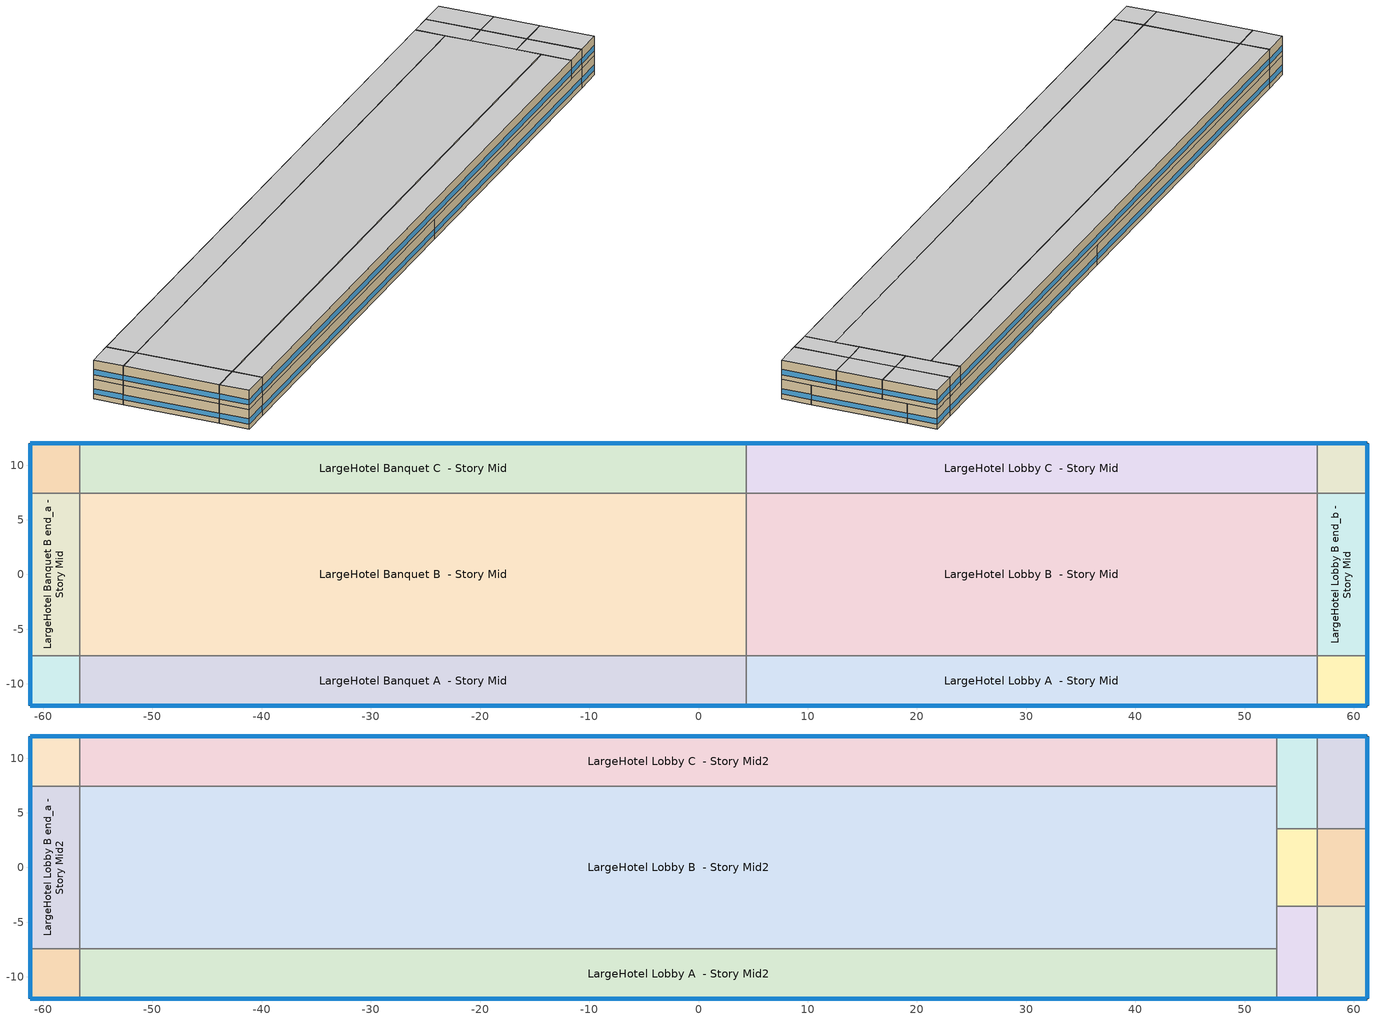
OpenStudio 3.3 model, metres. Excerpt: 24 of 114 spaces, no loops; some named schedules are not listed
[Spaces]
LargeHotel Banquet A end_a - Story Mid
 floor adiabatic (LargeHotel Interior Floor): -61.2,-12 -61.2,-7.43 -56.62,-7.43 -56.62,-12 z3.05
 wall outside: -61.2,-7.43 -61.2,-12 -56.62,-12 z3.05:6.1
 wall to LargeHotel Banquet B end_a - Story Mid: -56.62,-7.43 -61.2,-7.43 z3.05:6.1
 wall to LargeHotel Banquet A  - Story Mid: -56.62,-12 -56.62,-7.43 z3.05:6.1
 window: -61.17,-12 -56.65,-12 / -61.2,-7.45 -61.2,-11.97 z3.81:4.64
 ceiling adiabatic (LargeHotel Interior Ceiling): -56.62,-12 -56.62,-7.43 -61.2,-7.43 -61.2,-12 z6.1
LargeHotel Banquet B end_a - Story Mid
 floor adiabatic (LargeHotel Interior Floor): -61.2,-7.43 -61.2,7.43 -56.62,7.43 -56.62,-7.43 z3.05
 wall outside: -61.2,7.43 -61.2,-7.43 z3.05:6.1
 wall to LargeHotel Banquet C end_a - Story Mid: -56.62,7.43 -61.2,7.43 z3.05:6.1
 wall to LargeHotel Banquet B  - Story Mid: -56.62,-7.43 -56.62,7.43 z3.05:6.1
 window: -61.2,7.4 -61.2,-7.4 z3.81:4.64
 ceiling adiabatic (LargeHotel Interior Ceiling): -56.62,-7.43 -56.62,7.43 -61.2,7.43 -61.2,-7.43 z6.1
LargeHotel Banquet C end_a - Story Mid
 floor adiabatic (LargeHotel Interior Floor): -61.2,7.43 -61.2,12 -56.62,12 -56.62,7.43 z3.05
 wall outside: -56.62,12 -61.2,12 -61.2,7.43 z3.05:6.1
 wall to LargeHotel Banquet C  - Story Mid: -56.62,7.43 -56.62,12 z3.05:6.1
 window: -61.2,11.97 -61.2,7.45 / -56.65,12 -61.17,12 z3.81:4.64
 ceiling adiabatic (LargeHotel Interior Ceiling): -56.62,7.43 -56.62,12 -61.2,12 -61.2,7.43 z6.1
LargeHotel Banquet A  - Story Mid
 floor adiabatic (LargeHotel Interior Floor): -56.62,-12 -56.62,-7.43 4.39,-7.43 4.39,-12 z3.05
 wall outside: -56.62,-12 4.39,-12 z3.05:6.1
 wall to LargeHotel Banquet B  - Story Mid: 4.39,-7.43 -56.62,-7.43 z3.05:6.1
 wall to LargeHotel Lobby A  - Story Mid: 4.39,-12 4.39,-7.43 z3.05:6.1
 window: -56.6,-12 4.36,-12 z3.81:4.63
 ceiling adiabatic (LargeHotel Interior Ceiling): 4.39,-12 4.39,-7.43 -56.62,-7.43 -56.62,-12 z6.1
LargeHotel Banquet B  - Story Mid
 floor adiabatic (LargeHotel Interior Floor): -56.62,-7.43 -56.62,7.43 4.39,7.43 4.39,-7.43 z3.05
 wall to LargeHotel Banquet C  - Story Mid: 4.39,7.43 -56.62,7.43 z3.05:6.1
 wall to LargeHotel Lobby B  - Story Mid: 4.39,-7.43 4.39,7.43 z3.05:6.1
 ceiling adiabatic (LargeHotel Interior Ceiling): 4.39,-7.43 4.39,7.43 -56.62,7.43 -56.62,-7.43 z6.1
LargeHotel Banquet C  - Story Mid
 floor adiabatic (LargeHotel Interior Floor): -56.62,7.43 -56.62,12 4.39,12 4.39,7.43 z3.05
 wall outside: 4.39,12 -56.62,12 z3.05:6.1
 wall to LargeHotel Lobby C  - Story Mid: 4.39,7.43 4.39,12 z3.05:6.1
 window: 4.36,12 -56.6,12 z3.81:4.63
 ceiling adiabatic (LargeHotel Interior Ceiling): 4.39,7.43 4.39,12 -56.62,12 -56.62,7.43 z6.1
LargeHotel Lobby A  - Story Mid
 floor adiabatic (LargeHotel Interior Floor): 4.39,-12 4.39,-7.43 56.62,-7.43 56.62,-12 z3.05
 wall outside: 4.39,-12 56.62,-12 z3.05:6.1
 wall to LargeHotel Lobby B  - Story Mid: 56.62,-7.43 4.39,-7.43 z3.05:6.1
 wall to LargeHotel Lobby A end_b - Story Mid: 56.62,-12 56.62,-7.43 z3.05:6.1
 window: 4.41,-12 56.6,-12 z3.81:4.63
 ceiling adiabatic (LargeHotel Interior Ceiling): 56.62,-12 56.62,-7.43 4.39,-7.43 4.39,-12 z6.1
LargeHotel Lobby B  - Story Mid
 floor adiabatic (LargeHotel Interior Floor): 4.39,-7.43 4.39,7.43 56.62,7.43 56.62,-7.43 z3.05
 wall to LargeHotel Lobby C  - Story Mid: 56.62,7.43 4.39,7.43 z3.05:6.1
 wall to LargeHotel Lobby B end_b - Story Mid: 56.62,-7.43 56.62,7.43 z3.05:6.1
 ceiling adiabatic (LargeHotel Interior Ceiling): 56.62,-7.43 56.62,7.43 4.39,7.43 4.39,-7.43 z6.1
LargeHotel Lobby C  - Story Mid
 floor adiabatic (LargeHotel Interior Floor): 4.39,7.43 4.39,12 56.62,12 56.62,7.43 z3.05
 wall outside: 56.62,12 4.39,12 z3.05:6.1
 wall to LargeHotel Lobby C end_b - Story Mid: 56.62,7.43 56.62,12 z3.05:6.1
 window: 56.6,12 4.41,12 z3.81:4.63
 ceiling adiabatic (LargeHotel Interior Ceiling): 56.62,7.43 56.62,12 4.39,12 4.39,7.43 z6.1
LargeHotel Lobby A end_b - Story Mid
 floor adiabatic (LargeHotel Interior Floor): 56.62,-12 56.62,-7.43 61.2,-7.43 61.2,-12 z3.05
 wall outside: 56.62,-12 61.2,-12 61.2,-7.43 z3.05:6.1
 wall to LargeHotel Lobby B end_b - Story Mid: 61.2,-7.43 56.62,-7.43 z3.05:6.1
 window: 61.2,-11.97 61.2,-7.45 / 56.65,-12 61.17,-12 z3.81:4.64
 ceiling adiabatic (LargeHotel Interior Ceiling): 61.2,-12 61.2,-7.43 56.62,-7.43 56.62,-12 z6.1
LargeHotel Lobby B end_b - Story Mid
 floor adiabatic (LargeHotel Interior Floor): 56.62,-7.43 56.62,7.43 61.2,7.43 61.2,-7.43 z3.05
 wall outside: 61.2,-7.43 61.2,7.43 z3.05:6.1
 wall to LargeHotel Lobby C end_b - Story Mid: 61.2,7.43 56.62,7.43 z3.05:6.1
 window: 61.2,-7.4 61.2,7.4 z3.81:4.64
 ceiling adiabatic (LargeHotel Interior Ceiling): 61.2,-7.43 61.2,7.43 56.62,7.43 56.62,-7.43 z6.1
LargeHotel Lobby C end_b - Story Mid
 floor adiabatic (LargeHotel Interior Floor): 56.62,7.43 56.62,12 61.2,12 61.2,7.43 z3.05
 wall outside: 61.2,7.43 61.2,12 56.62,12 z3.05:6.1
 window: 61.17,12 56.65,12 / 61.2,7.45 61.2,11.97 z3.81:4.64
 ceiling adiabatic (LargeHotel Interior Ceiling): 61.2,7.43 61.2,12 56.62,12 56.62,7.43 z6.1
LargeHotel Lobby A end_a - Story Mid2
 floor adiabatic (LargeHotel Interior Floor): -61.2,-12 -61.2,-7.43 -56.62,-7.43 -56.62,-12 z6.1
 wall outside: -61.2,-7.43 -61.2,-12 -56.62,-12 z6.1:9.14
 wall to LargeHotel Lobby B end_a - Story Mid2: -56.62,-7.43 -61.2,-7.43 z6.1:9.14
 wall to LargeHotel Lobby A  - Story Mid2: -56.62,-12 -56.62,-7.43 z6.1:9.14
 window: -61.17,-12 -56.65,-12 / -61.2,-7.45 -61.2,-11.97 z6.86:7.69
 ceiling adiabatic (LargeHotel Interior Ceiling): -56.62,-12 -56.62,-7.43 -61.2,-7.43 -61.2,-12 z9.14
LargeHotel Lobby B end_a - Story Mid2
 floor adiabatic (LargeHotel Interior Floor): -61.2,-7.43 -61.2,7.43 -56.62,7.43 -56.62,-7.43 z6.1
 wall outside: -61.2,7.43 -61.2,-7.43 z6.1:9.14
 wall to LargeHotel Lobby C end_a - Story Mid2: -56.62,7.43 -61.2,7.43 z6.1:9.14
 wall to LargeHotel Lobby B  - Story Mid2: -56.62,-7.43 -56.62,7.43 z6.1:9.14
 window: -61.2,7.4 -61.2,-7.4 z6.86:7.68
 ceiling adiabatic (LargeHotel Interior Ceiling): -56.62,-7.43 -56.62,7.43 -61.2,7.43 -61.2,-7.43 z9.14
LargeHotel Lobby C end_a - Story Mid2
 floor adiabatic (LargeHotel Interior Floor): -61.2,7.43 -61.2,12 -56.62,12 -56.62,7.43 z6.1
 wall outside: -56.62,12 -61.2,12 -61.2,7.43 z6.1:9.14
 wall to LargeHotel Lobby C  - Story Mid2: -56.62,7.43 -56.62,12 z6.1:9.14
 window: -61.2,11.97 -61.2,7.45 / -56.65,12 -61.17,12 z6.86:7.69
 ceiling adiabatic (LargeHotel Interior Ceiling): -56.62,7.43 -56.62,12 -61.2,12 -61.2,7.43 z9.14
LargeHotel Lobby A  - Story Mid2
 floor adiabatic (LargeHotel Interior Floor): -56.62,-12 -56.62,-7.43 52.92,-7.43 52.92,-12 z6.1
 wall outside: -56.62,-12 52.92,-12 z6.1:9.14
 wall to LargeHotel Lobby B  - Story Mid2: 52.92,-7.43 -56.62,-7.43 z6.1:9.14
 wall to LargeHotel GuestRoom A  - Story Mid2: 52.92,-12 52.92,-7.43 z6.1:9.14
 window: -56.6,-12 52.9,-12 z6.86:7.68
 ceiling adiabatic (LargeHotel Interior Ceiling): 52.92,-12 52.92,-7.43 -56.62,-7.43 -56.62,-12 z9.14
LargeHotel Lobby B  - Story Mid2
 floor adiabatic (LargeHotel Interior Floor): -56.62,-7.43 -56.62,7.43 52.92,7.43 52.92,-7.43 z6.1
 wall to LargeHotel Lobby C  - Story Mid2: 52.92,7.43 -56.62,7.43 z6.1:9.14
 wall to LargeHotel Corridor B  - Story Mid2: 52.92,-3.57 52.92,3.57 z6.1:9.14
 wall to LargeHotel GuestRoom C  - Story Mid2: 52.92,3.57 52.92,7.43 z6.1:9.14
 wall to LargeHotel GuestRoom A  - Story Mid2: 52.92,-7.43 52.92,-3.57 z6.1:9.14
 ceiling adiabatic (LargeHotel Interior Ceiling): 52.92,-7.43 52.92,7.43 -56.62,7.43 -56.62,-7.43 z9.14
LargeHotel Lobby C  - Story Mid2
 floor adiabatic (LargeHotel Interior Floor): -56.62,7.43 -56.62,12 52.92,12 52.92,7.43 z6.1
 wall outside: 52.92,12 -56.62,12 z6.1:9.14
 wall to LargeHotel GuestRoom C  - Story Mid2: 52.92,7.43 52.92,12 z6.1:9.14
 window: 52.9,12 -56.6,12 z6.86:7.68
 ceiling adiabatic (LargeHotel Interior Ceiling): 52.92,7.43 52.92,12 -56.62,12 -56.62,7.43 z9.14
LargeHotel GuestRoom A  - Story Mid2
 floor adiabatic (LargeHotel Interior Floor): 52.92,-12 52.92,-3.57 56.62,-3.57 56.62,-12 z6.1
 wall outside: 52.92,-12 56.62,-12 z6.1:9.14
 wall to LargeHotel Corridor B  - Story Mid2: 56.62,-3.57 52.92,-3.57 z6.1:9.14
 wall to LargeHotel GuestRoom A end_b - Story Mid2: 56.62,-12 56.62,-3.57 z6.1:9.14
 window: 52.95,-12 56.6,-12 z6.86:7.69
 ceiling adiabatic (LargeHotel Interior Ceiling): 56.62,-12 56.62,-3.57 52.92,-3.57 52.92,-12 z9.14
LargeHotel Corridor B  - Story Mid2
 floor adiabatic (LargeHotel Interior Floor): 52.92,-3.57 52.92,3.57 56.62,3.57 56.62,-3.57 z6.1
 wall to LargeHotel GuestRoom C  - Story Mid2: 56.62,3.57 52.92,3.57 z6.1:9.14
 wall to LargeHotel Corridor B end_b - Story Mid2: 56.62,-3.57 56.62,3.57 z6.1:9.14
 ceiling adiabatic (LargeHotel Interior Ceiling): 56.62,-3.57 56.62,3.57 52.92,3.57 52.92,-3.57 z9.14
LargeHotel GuestRoom C  - Story Mid2
 floor adiabatic (LargeHotel Interior Floor): 52.92,3.57 52.92,12 56.62,12 56.62,3.57 z6.1
 wall outside: 56.62,12 52.92,12 z6.1:9.14
 wall to LargeHotel GuestRoom C end_b - Story Mid2: 56.62,3.57 56.62,12 z6.1:9.14
 window: 56.6,12 52.95,12 z6.86:7.69
 ceiling adiabatic (LargeHotel Interior Ceiling): 56.62,3.57 56.62,12 52.92,12 52.92,3.57 z9.14
LargeHotel GuestRoom A end_b - Story Mid2
 floor adiabatic (LargeHotel Interior Floor): 56.62,-12 56.62,-3.57 61.2,-3.57 61.2,-12 z6.1
 wall outside: 56.62,-12 61.2,-12 61.2,-3.57 z6.1:9.14
 wall to LargeHotel Corridor B end_b - Story Mid2: 61.2,-3.57 56.62,-3.57 z6.1:9.14
 window: 56.65,-12 61.17,-12 / 61.2,-11.97 61.2,-3.6 z6.86:7.69
 ceiling adiabatic (LargeHotel Interior Ceiling): 61.2,-12 61.2,-3.57 56.62,-3.57 56.62,-12 z9.14
LargeHotel Corridor B end_b - Story Mid2
 floor adiabatic (LargeHotel Interior Floor): 56.62,-3.57 56.62,3.57 61.2,3.57 61.2,-3.57 z6.1
 wall outside: 61.2,-3.57 61.2,3.57 z6.1:9.14
 wall to LargeHotel GuestRoom C end_b - Story Mid2: 61.2,3.57 56.62,3.57 z6.1:9.14
 window: 61.2,-3.54 61.2,3.54 z6.86:7.69
 ceiling adiabatic (LargeHotel Interior Ceiling): 61.2,-3.57 61.2,3.57 56.62,3.57 56.62,-3.57 z9.14
LargeHotel GuestRoom C end_b - Story Mid2
 floor adiabatic (LargeHotel Interior Floor): 56.62,3.57 56.62,12 61.2,12 61.2,3.57 z6.1
 wall outside: 61.2,3.57 61.2,12 56.62,12 z6.1:9.14
 window: 61.17,12 56.65,12 / 61.2,3.6 61.2,11.97 z6.86:7.69
 ceiling adiabatic (LargeHotel Interior Ceiling): 61.2,3.57 61.2,12 56.62,12 56.62,3.57 z9.14
[Site]
Buffalo Niagara Intl Ap_NY_USA: Latitude {deg}=42.93; Longitude {deg}=-78.73; Time Zone {hr}=-5; Elevation {m}=215; Terrain=City
[Site:WaterMainsTemperature]
Calculation Method=Correlation; Annual Average Outdoor Air Temperature {C}=8.96667; Maximum Difference In Monthly Average Outdoor Air Temperatures {deltaC}=26.2
[SizingPeriod:DesignDay] Barometric Pressure {Pa}=98769; Rain Indicator=No; Snow Indicator=No; Day of Month=21; Daylight Saving Time Indicator=No; Humidity Condition Type=Wetbulb; Dry-Bulb Temperature Range Modifier Type=DefaultMultipliers
Name | Maximum Dry-Bulb Temperature {C} | Daily Dry-Bulb Temperature Range {deltaC} | Wind Speed {m/s} | Wind Direction {deg} | Month | Day Type | Wetbulb or DewPoint at Maximum Dry-Bulb {C} | Solar Model Indicator | ASHRAE Clear Sky Optical Depth for Beam Irradiance | ASHRAE Clear Sky Optical Depth for Diffuse Irradiance | Sky Clearness
Buffalo Niagara Intl Ap Ann Clg .4% Condns DB=>MWB 1 | 30.3 | 9.3 | 5.7 | 240 | 7 | SummerDesignDay | 21.8 | ASHRAETau | 0.462 | 2.001
Buffalo Niagara Intl Ap Ann Clg .4% Condns WB=>MDB 1 | 27.8 | 9.3 | 5.7 | 240 | 7 | SummerDesignDay | 23.8 | ASHRAETau | 0.462 | 2.001
Buffalo Niagara Intl Ap Ann Htg 99.6% Condns DB 1 | -16.3 | 0 | 5.1 | 270 | 1 | WinterDesignDay | -16.3 | ASHRAEClearSky |  |  | 0
[ClimateZones]
Climate Zone Institution Name 1=ASHRAE; Climate Zone Document Name 1=ANSI/ASHRAE Standard 169; Climate Zone Document Year 1=2006; Climate Zone Value 1=6A
[Building]
90.1-2013|LargeHotel: Default Construction Set=Res 90.1-2013 - LrgHotel - ASHRAE 169-2013-6A; Standards Building Type=LargeHotel
[Site:GroundTemperature:FCfactorMethod]
January Ground Temperature {C}=7.4; February Ground Temperature {C}=-0; March Ground Temperature {C}=-7.6; April Ground Temperature {C}=-12.6; May Ground Temperature {C}=-7.7; June Ground Temperature {C}=0.3; July Ground Temperature {C}=7; August Ground Temperature {C}=14.2; September Ground Temperature {C}=19.2; October Ground Temperature {C}=20.9; November Ground Temperature {C}=20; December Ground Temperature {C}=15.4
[DefaultConstructionSet]
Res 90.1-2013 - LrgHotel - ASHRAE 169-2013-6A: Default Exterior Surface Constructions=Default Surface Constructions 1; Default Interior Surface Constructions=Default Surface Constructions 2; Default Ground Contact Surface Constructions=Default Surface Constructions 3; Default Exterior SubSurface Constructions=Default Sub Surface Constructions 1; Default Interior SubSurface Constructions=Default Sub Surface Constructions 2; Interior Partition Construction=Typical Interior Partition
[DefaultSurfaceConstructions]
Name | Floor Construction | Wall Construction | Roof Ceiling Construction
Default Surface Constructions 1 | Typical Insulated Exterior Mass Floor R-19.61 | Typical Insulated Exterior Mass Wall R-12.5 | Typical IEAD Roof R-31.25
Default Surface Constructions 2 | LargeHotel Interior Floor | LargeHotel Interior Wall | LargeHotel Interior Ceiling
Default Surface Constructions 3 | Typical Insulated Carpeted 8in Slab Floor | Typical Insulated Basement Mass Wall
[Construction]
Typical Insulated Exterior Mass Floor R-19.61: Typical Insulation R-17.04, 4 in. Normalweight Concrete Floor, Typical Carpet Pad
Typical Insulated Exterior Mass Wall R-12.5: 1IN Stucco, 8IN CONCRETE HW RefBldg, Typical Insulation R-10.11, 1/2IN Gypsum
Typical IEAD Roof R-31.25: Roof Membrane, Typical Insulation R-30.13, Metal Roof Surface
LargeHotel Interior Floor: G01 13mm gypsum board, Nonres_Floor_Insulation, 100mm Normalweight concrete floor, CP02 CARPET PAD
LargeHotel Interior Wall: G01 13mm gypsum board, G01 13mm gypsum board
LargeHotel Interior Ceiling: CP02 CARPET PAD, 100mm Normalweight concrete floor, Nonres_Floor_Insulation, G01 13mm gypsum board
Typical Insulated Carpeted 8in Slab Floor: 8 in. Normalweight Concrete Floor, Typical Carpet Pad
Typical Insulated Basement Mass Wall: 8 in. Concrete Block Basement Wall
U 0.48 SHGC 0.40 Dbl Ref-D Clr 6mm/13mm: REF D CLEAR 6MM, AIR 13MM, CLEAR 6MM
Typical Insulated Metal Door R-2.0: F08 Metal surface, Typical Insulation R-1.15
U 0.44 SHGC 0.26 Dbl Ref-B-H Clr 6mm/13mm Air: REF B CLEAR HI 6MM, AIR 13MM, CLEAR 6MM
Typical Overhead Door R-2.0: Typical Insulation R-1.15 1
Window_U_0.50_SHGC_0.40_Skylight_Frame_Width_0.430_in: Glass_2052_LayerAvg, Gap_1_W_0_0038, Glass_2027F_LayerAvg
Typical Interior Window: Clear 3mm
Typical Interior Door; Typical Interior Partition: G05 25mm wood
InteriorFurnishings 1: Std Wood 6inch 1
[Material:NoMass] Roughness=Smooth; Thermal Absorptance=0.9; Solar Absorptance=0.7
Name | Thermal Resistance {m2-K/W} | Visible Absorptance
Typical Insulation R-17.04 | 3.00072 | 0.7
Typical Carpet Pad; CP02 CARPET PAD | 0.21648 | 0.8
Typical Insulation R-10.11 | 1.78074 | 0.7
Typical Insulation R-30.13 | 5.30668 | 0.7
Nonres_Floor_Insulation | 2.88292 | 0.7
Typical Insulation R-1.15 | 0.202509 | 0.7
Typical Insulation R-1.15 1 | 0.202527 | 0.7
[Material] Thermal Absorptance=0.9
Name | Roughness | Thickness {m} | Conductivity {W/m-K} | Density {kg/m3} | Specific Heat {J/kg-K} | Solar Absorptance | Visible Absorptance
4 in. Normalweight Concrete Floor | MediumRough | 0.1016 | 2.31 | 2322 | 832 | 0.7 | 0.7
1IN Stucco | Smooth | 0.0253 | 0.6918 | 1858 | 837 | 0.7 | 0.92
8IN CONCRETE HW RefBldg | Rough | 0.2032 | 1.311 | 2240 | 836.8 | 0.7 | 0.7
1/2IN Gypsum | Smooth | 0.0127 | 0.16 | 784.9 | 830 | 0.4 | 0.4
Roof Membrane | VeryRough | 0.0095 | 0.16 | 1121.29 | 1460 | 0.7 | 0.7
Metal Roof Surface; F08 Metal surface | Smooth | 0.0008 | 45.28 | 7824 | 500 | 0.7 | 0.7
G01 13mm gypsum board | Smooth | 0.0127 | 0.160031 | 800.001 | 1090.73 | 0.7 | 0.5
100mm Normalweight concrete floor | MediumRough | 0.1016 | 2.31045 | 2322 | 832.557 | 0.7 | 0.7
8 in. Normalweight Concrete Floor | MediumRough | 0.2032 | 2.31 | 2322 | 832 | 0.7 | 0.7
8 in. Concrete Block Basement Wall | MediumRough | 0.2032 | 1.326 | 1842 | 912 | 0.7 | 0.7
G05 25mm wood | MediumSmooth | 0.0254 | 0.15 | 608 | 1630 | 0.5 | 0.5
Std Wood 6inch 1 | MediumSmooth | 0.15 | 0.12 | 540 | 1210 | 0.7 | 0.7
[DefaultSubSurfaceConstructions]
Name | Fixed Window Construction | Operable Window Construction | Door Construction | Glass Door Construction | Overhead Door Construction | Skylight Construction | Tubular Daylight Dome Construction | Tubular Daylight Diffuser Construction
Default Sub Surface Constructions 1 | U 0.48 SHGC 0.40 Dbl Ref-D Clr 6mm/13mm | U 0.48 SHGC 0.40 Dbl Ref-D Clr 6mm/13mm | Typical Insulated Metal Door R-2.0 | U 0.44 SHGC 0.26 Dbl Ref-B-H Clr 6mm/13mm Air | Typical Overhead Door R-2.0 | Window_U_0.50_SHGC_0.40_Skylight_Frame_Width_0.430_in | Typical Interior Window | Typical Interior Window
Default Sub Surface Constructions 2 | Typical Interior Window | Typical Interior Window | Typical Interior Door
[WindowMaterial:Glazing] Optical Data Type=SpectralAverage; Infrared Transmittance at Normal Incidence=0; Dirt Correction Factor for Solar and Visible Transmittance=1; Solar Diffusing=No
Name | Thickness {m} | Solar Transmittance at Normal Incidence | Front Side Solar Reflectance at Normal Incidence | Back Side Solar Reflectance at Normal Incidence | Visible Transmittance at Normal Incidence | Front Side Visible Reflectance at Normal Incidence | Back Side Visible Reflectance at Normal Incidence | Front Side Infrared Hemispherical Emissivity | Back Side Infrared Hemispherical Emissivity | Conductivity {W/m-K}
REF D CLEAR 6MM | 0.006 | 0.429 | 0.308 | 0.379 | 0.334 | 0.453 | 0.505 | 0.84 | 0.82 | 0.9
CLEAR 6MM | 0.006 | 0.775 | 0.071 | 0.071 | 0.881 | 0.08 | 0.08 | 0.84 | 0.84 | 0.9
REF B CLEAR HI 6MM | 0.006 | 0.24 | 0.16 | 0.32 | 0.3 | 0.16 | 0.29 | 0.84 | 0.6 | 0.9
Glass_2052_LayerAvg | 0.00837 | 0.507767 | 0.054228 | 0.0544931 | 0.586833 | 0.05805 | 0.058397 | 0.84 | 0.84 | 1
Glass_2027F_LayerAvg | 0.004 | 0.369744 | 0.470069 | 0.340935 | 0.765222 | 0.0546 | 0.073741 | 0.03675 | 0.84 | 1
Clear 3mm | 0.003 | 0.837 | 0.075 | 0.075 | 0.898 | 0.081 | 0.081 | 0.84 | 0.84 | 0.9
[WindowMaterial:Gas] Gas Type=Air
Name | Thickness {m}
AIR 13MM | 0.0127
Gap_1_W_0_0038 | 0.0038
[SpaceType] Standards Building Type=LargeHotel
Name | Default Schedule Set | Design Specification Outdoor Air Object | Standards Space Type
LargeHotel Banquet - 90.1-2013 | LargeHotel Banquet Schedule Set | LargeHotel Banquet Ventilation | Banquet
LargeHotel Lobby - 90.1-2013 | LargeHotel Lobby Schedule Set | LargeHotel Lobby Ventilation | Lobby
LargeHotel Corridor - 90.1-2013 | LargeHotel Corridor Schedule Set | LargeHotel Corridor Ventilation | Corridor
LargeHotel GuestRoom - 90.1-2013 | LargeHotel GuestRoom Schedule Set | LargeHotel GuestRoom Ventilation | GuestRoom
[BuildingStory] Nominal Floor to Floor Height {m}=3.048
Name | Nominal Z Coordinate {m}
Story Mid | 3.048
Story Mid2 | 6.096
[Space]
Name | Space Type | Building Story | Thermal Zone
LargeHotel Banquet A end_a - Story Mid | LargeHotel Banquet - 90.1-2013 | Story Mid | Zone LargeHotel Banquet A end_a - Story Mid
LargeHotel Banquet B end_a - Story Mid | LargeHotel Banquet - 90.1-2013 | Story Mid | Zone LargeHotel Banquet B end_a - Story Mid
LargeHotel Banquet C end_a - Story Mid | LargeHotel Banquet - 90.1-2013 | Story Mid | Zone LargeHotel Banquet C end_a - Story Mid
LargeHotel Banquet A  - Story Mid | LargeHotel Banquet - 90.1-2013 | Story Mid | Zone LargeHotel Banquet A  - Story Mid
LargeHotel Banquet B  - Story Mid | LargeHotel Banquet - 90.1-2013 | Story Mid | Zone LargeHotel Banquet B  - Story Mid
LargeHotel Banquet C  - Story Mid | LargeHotel Banquet - 90.1-2013 | Story Mid | Zone LargeHotel Banquet C  - Story Mid
LargeHotel Lobby A  - Story Mid | LargeHotel Lobby - 90.1-2013 | Story Mid | Zone LargeHotel Lobby A  - Story Mid
LargeHotel Lobby B  - Story Mid | LargeHotel Lobby - 90.1-2013 | Story Mid | Zone LargeHotel Lobby B  - Story Mid
LargeHotel Lobby C  - Story Mid | LargeHotel Lobby - 90.1-2013 | Story Mid | Zone LargeHotel Lobby C  - Story Mid
LargeHotel Lobby A end_b - Story Mid | LargeHotel Lobby - 90.1-2013 | Story Mid | Zone LargeHotel Lobby A end_b - Story Mid
LargeHotel Lobby B end_b - Story Mid | LargeHotel Lobby - 90.1-2013 | Story Mid | Zone LargeHotel Lobby B end_b - Story Mid
LargeHotel Lobby C end_b - Story Mid | LargeHotel Lobby - 90.1-2013 | Story Mid | Zone LargeHotel Lobby C end_b - Story Mid
LargeHotel Lobby A end_a - Story Mid2 | LargeHotel Lobby - 90.1-2013 | Story Mid2 | Zone LargeHotel Lobby A end_a - Story Mid2
LargeHotel Lobby B end_a - Story Mid2 | LargeHotel Lobby - 90.1-2013 | Story Mid2 | Zone LargeHotel Lobby B end_a - Story Mid2
LargeHotel Lobby C end_a - Story Mid2 | LargeHotel Lobby - 90.1-2013 | Story Mid2 | Zone LargeHotel Lobby C end_a - Story Mid2
LargeHotel Lobby A  - Story Mid2 | LargeHotel Lobby - 90.1-2013 | Story Mid2 | Zone LargeHotel Lobby A  - Story Mid2
LargeHotel Lobby B  - Story Mid2 | LargeHotel Lobby - 90.1-2013 | Story Mid2 | Zone LargeHotel Lobby B  - Story Mid2
LargeHotel Lobby C  - Story Mid2 | LargeHotel Lobby - 90.1-2013 | Story Mid2 | Zone LargeHotel Lobby C  - Story Mid2
LargeHotel GuestRoom A  - Story Mid2 | LargeHotel GuestRoom - 90.1-2013 | Story Mid2 | Zone LargeHotel GuestRoom A  - Story Mid2
LargeHotel Corridor B  - Story Mid2 | LargeHotel Corridor - 90.1-2013 | Story Mid2 | Zone LargeHotel Corridor B  - Story Mid2
LargeHotel GuestRoom C  - Story Mid2 | LargeHotel GuestRoom - 90.1-2013 | Story Mid2 | Zone LargeHotel GuestRoom C  - Story Mid2
LargeHotel GuestRoom A end_b - Story Mid2 | LargeHotel GuestRoom - 90.1-2013 | Story Mid2 | Zone LargeHotel GuestRoom A end_b - Story Mid2
LargeHotel Corridor B end_b - Story Mid2 | LargeHotel Corridor - 90.1-2013 | Story Mid2 | Zone LargeHotel Corridor B end_b - Story Mid2
LargeHotel GuestRoom C end_b - Story Mid2 | LargeHotel GuestRoom - 90.1-2013 | Story Mid2 | Zone LargeHotel GuestRoom C end_b - Story Mid2
[ThermalZone] Multiplier=1; Use Ideal Air Loads=No
Name | Thermostat | Primary Daylighting Control | Fraction of Zone Controlled by Primary Daylighting Control | Secondary Daylighting Control | Fraction of Zone Controlled by Secondary Daylighting Control
Zone LargeHotel Banquet A end_a - Story Mid | LargeHotel Banquet - 90.1-2013 Thermostat 2
Zone LargeHotel Banquet B end_a - Story Mid | LargeHotel Banquet - 90.1-2013 Thermostat 5 | LargeHotel Banquet B end_a - Story Mid Daylt Sensor 1 | 0.347 | LargeHotel Banquet B end_a - Story Mid Daylt Sensor 2 | 0.347
Zone LargeHotel Banquet C end_a - Story Mid | LargeHotel Banquet - 90.1-2013 Thermostat 8
Zone LargeHotel Banquet A  - Story Mid | LargeHotel Banquet - 90.1-2013 Thermostat 1 | LargeHotel Banquet A  - Story Mid Daylt Sensor 1 | 0.347 | LargeHotel Banquet A  - Story Mid Daylt Sensor 2 | 0.347
Zone LargeHotel Banquet B  - Story Mid | LargeHotel Banquet - 90.1-2013 Thermostat 4
Zone LargeHotel Banquet C  - Story Mid | LargeHotel Banquet - 90.1-2013 Thermostat 7 | LargeHotel Banquet C  - Story Mid Daylt Sensor 1 | 0.347 | LargeHotel Banquet C  - Story Mid Daylt Sensor 2 | 0.347
Zone LargeHotel Lobby A  - Story Mid | LargeHotel Lobby - 90.1-2013 Thermostat | LargeHotel Lobby A  - Story Mid Daylt Sensor 1 | 0.347 | LargeHotel Lobby A  - Story Mid Daylt Sensor 2 | 0.347
Zone LargeHotel Lobby B  - Story Mid | LargeHotel Lobby - 90.1-2013 Thermostat 4
Zone LargeHotel Lobby C  - Story Mid | LargeHotel Lobby - 90.1-2013 Thermostat 8 | LargeHotel Lobby C  - Story Mid Daylt Sensor 1 | 0.347 | LargeHotel Lobby C  - Story Mid Daylt Sensor 2 | 0.347
Zone LargeHotel Lobby A end_b - Story Mid | LargeHotel Lobby - 90.1-2013 Thermostat 3
Zone LargeHotel Lobby B end_b - Story Mid | LargeHotel Lobby - 90.1-2013 Thermostat 7 | LargeHotel Lobby B end_b - Story Mid Daylt Sensor 1 | 0.347 | LargeHotel Lobby B end_b - Story Mid Daylt Sensor 2 | 0.347
Zone LargeHotel Lobby C end_b - Story Mid | LargeHotel Lobby - 90.1-2013 Thermostat 11
Zone LargeHotel Lobby A end_a - Story Mid2 | LargeHotel Lobby - 90.1-2013 Thermostat 2
Zone LargeHotel Lobby B end_a - Story Mid2 | LargeHotel Lobby - 90.1-2013 Thermostat 6 | LargeHotel Lobby B end_a - Story Mid2 Daylt Sensor 1 | 0.347 | LargeHotel Lobby B end_a - Story Mid2 Daylt Sensor 2 | 0.347
Zone LargeHotel Lobby C end_a - Story Mid2 | LargeHotel Lobby - 90.1-2013 Thermostat 10
Zone LargeHotel Lobby A  - Story Mid2 | LargeHotel Lobby - 90.1-2013 Thermostat 1 | LargeHotel Lobby A  - Story Mid2 Daylt Sensor 1 | 0.347 | LargeHotel Lobby A  - Story Mid2 Daylt Sensor 2 | 0.347
Zone LargeHotel Lobby B  - Story Mid2 | LargeHotel Lobby - 90.1-2013 Thermostat 5
Zone LargeHotel Lobby C  - Story Mid2 | LargeHotel Lobby - 90.1-2013 Thermostat 9 | LargeHotel Lobby C  - Story Mid2 Daylt Sensor 1 | 0.347 | LargeHotel Lobby C  - Story Mid2 Daylt Sensor 2 | 0.347
Zone LargeHotel GuestRoom A  - Story Mid2 | LargeHotel GuestRoom - 90.1-2013 Thermostat
Zone LargeHotel Corridor B  - Story Mid2 | LargeHotel Corridor - 90.1-2013 Thermostat
Zone LargeHotel GuestRoom C  - Story Mid2 | LargeHotel GuestRoom - 90.1-2013 Thermostat 23
Zone LargeHotel GuestRoom A end_b - Story Mid2 | LargeHotel GuestRoom - 90.1-2013 Thermostat 15 | LargeHotel GuestRoom A end_b - Story Mid2 Daylt Sensor 1 | 0.471 | LargeHotel GuestRoom A end_b - Story Mid2 Daylt Sensor 2 | 0.34
Zone LargeHotel Corridor B end_b - Story Mid2 | LargeHotel Corridor - 90.1-2013 Thermostat 15
Zone LargeHotel GuestRoom C end_b - Story Mid2 | LargeHotel GuestRoom - 90.1-2013 Thermostat 38 | LargeHotel GuestRoom C end_b - Story Mid2 Daylt Sensor 1 | 0.471 | LargeHotel GuestRoom C end_b - Story Mid2 Daylt Sensor 2 | 0.34
[People:Definition] Number of People Calculation Method=People/Area; Fraction Radiant=0.3; Enable ASHRAE 55 Comfort Warnings=Yes; Mean Radiant Temperature Calculation Type=ZoneAveraged; Thermal Comfort Model Type 1=Fanger
Name | People per Space Floor Area {person/m2}
LargeHotel Banquet People Definition | 0.753474
LargeHotel GuestRoom People Definition | 0.0384272
LargeHotel Lobby People Definition | 0.322917
[People] Work Efficiency Schedule=Work Efficiency Schedule; Clothing Insulation Schedule=Clothing Schedule; Air Velocity Schedule=Air Velocity Schedule; Multiplier=1
Name | People Definition | Space or SpaceType
LargeHotel Banquet People | LargeHotel Banquet People Definition | LargeHotel Banquet - 90.1-2013
LargeHotel GuestRoom People | LargeHotel GuestRoom People Definition | LargeHotel GuestRoom - 90.1-2013
LargeHotel Lobby People | LargeHotel Lobby People Definition | LargeHotel Lobby - 90.1-2013
[Lights:Definition] Design Level Calculation Method=Watts/Area; Fraction Radiant=0.7; Fraction Visible=0.2; Return Air Fraction=0
Name | Watts per Space Floor Area {W/m2}
LargeHotel Banquet Lights Definition | 6.99654
LargeHotel Corridor Lights Definition | 7.10418
LargeHotel GuestRoom Lights Definition | 9.79516
LargeHotel Lobby Lights Definition | 11.4097
[Lights] Fraction Replaceable=1
Name | Lights Definition | Space or SpaceType
LargeHotel Banquet Lights | LargeHotel Banquet Lights Definition | LargeHotel Banquet - 90.1-2013
LargeHotel Corridor Lights | LargeHotel Corridor Lights Definition | LargeHotel Corridor - 90.1-2013
LargeHotel GuestRoom Lights | LargeHotel GuestRoom Lights Definition | LargeHotel GuestRoom - 90.1-2013
LargeHotel Lobby Lights | LargeHotel Lobby Lights Definition | LargeHotel Lobby - 90.1-2013
[ElectricEquipment:Definition] Design Level Calculation Method=Watts/Area; Fraction Latent=0; Fraction Radiant=0.5; Fraction Lost=0
Name | Watts per Space Floor Area {W/m2}
LargeHotel Banquet Elec Equip Definition | 67.8234
LargeHotel GuestRoom Elec Equip Definition | 6.74897
LargeHotel Lobby Elec Equip Definition | 8.07293
[ElectricEquipment]
Name | Electric Equipment Definition | Space or SpaceType
LargeHotel Banquet Elec Equip | LargeHotel Banquet Elec Equip Definition | LargeHotel Banquet - 90.1-2013
LargeHotel GuestRoom Elec Equip | LargeHotel GuestRoom Elec Equip Definition | LargeHotel GuestRoom - 90.1-2013
LargeHotel Lobby Elec Equip | LargeHotel Lobby Elec Equip Definition | LargeHotel Lobby - 90.1-2013
[DesignSpecification:OutdoorAir] Outdoor Air Method=Sum; Outdoor Air Flow per Floor Area {m3/s-m2}=0.0003048
Name | Outdoor Air Flow per Person {m3/s-person}
LargeHotel Banquet Ventilation; LargeHotel GuestRoom Ventilation | 0.00235974
LargeHotel Corridor Ventilation
LargeHotel Lobby Ventilation | 0.00353961
[DefaultScheduleSet] People Activity Level Schedule=HotelLarge ACTIVITY_SCH; Infiltration Schedule=HotelLarge INFIL_QUARTER_ON_SCH
Name | Number of People Schedule | Lighting Schedule | Electric Equipment Schedule
LargeHotel Banquet Schedule Set | HotelLarge BLDG_OCC_SCH | HotelLarge BLDG_LIGHT_SCH_2013 | HotelLarge Kitchen_Elec_Equip_SCH
LargeHotel Corridor Schedule Set | HotelLarge BLDG_OCC_SCH | HotelLarge BLDG_LIGHT_CORRIDOR_SCH_2013 | HotelLarge BLDG_EQUIP_SCH
LargeHotel GuestRoom Schedule Set | HotelLarge GuestRoom_Occ_Sch | HotelLarge BLDG_LIGHT_GUESTROOM_SCH_2013 | HotelLarge GuestRoom_Eqp_Sch_Adva
LargeHotel Lobby Schedule Set | HotelLarge BLDG_OCC_SCH | HotelLarge BLDG_LIGHT_SCH_2013 | HotelLarge BLDG_EQUIP_SCH
[SpaceInfiltration:DesignFlowRate] Schedule=Always On Discrete; Design Flow Rate Calculation Method=Flow/ExteriorArea; Flow per Exterior Surface Area {m3/s-m2}=0.000569573; Constant Term Coefficient=0; Temperature Term Coefficient=0; Velocity Term Coefficient=0.224; Velocity Squared Term Coefficient=0
Name | Space or SpaceType
LargeHotel Banquet A  - Story Mid Infiltration | LargeHotel Banquet A  - Story Mid
LargeHotel Banquet A end_a - Story Mid Infiltration | LargeHotel Banquet A end_a - Story Mid
LargeHotel Banquet B end_a - Story Mid Infiltration | LargeHotel Banquet B end_a - Story Mid
LargeHotel Banquet C  - Story Mid Infiltration | LargeHotel Banquet C  - Story Mid
LargeHotel Banquet C end_a - Story Mid Infiltration | LargeHotel Banquet C end_a - Story Mid
LargeHotel Corridor B end_b - Story Mid2 Infiltration | LargeHotel Corridor B end_b - Story Mid2
LargeHotel GuestRoom A  - Story Mid2 Infiltration | LargeHotel GuestRoom A  - Story Mid2
LargeHotel GuestRoom A end_b - Story Mid2 Infiltration | LargeHotel GuestRoom A end_b - Story Mid2
LargeHotel GuestRoom C  - Story Mid2 Infiltration | LargeHotel GuestRoom C  - Story Mid2
LargeHotel GuestRoom C end_b - Story Mid2 Infiltration | LargeHotel GuestRoom C end_b - Story Mid2
LargeHotel Lobby A  - Story Mid Infiltration | LargeHotel Lobby A  - Story Mid
LargeHotel Lobby A  - Story Mid2 Infiltration | LargeHotel Lobby A  - Story Mid2
LargeHotel Lobby A end_a - Story Mid2 Infiltration | LargeHotel Lobby A end_a - Story Mid2
LargeHotel Lobby A end_b - Story Mid Infiltration | LargeHotel Lobby A end_b - Story Mid
LargeHotel Lobby B end_a - Story Mid2 Infiltration | LargeHotel Lobby B end_a - Story Mid2
LargeHotel Lobby B end_b - Story Mid Infiltration | LargeHotel Lobby B end_b - Story Mid
LargeHotel Lobby C  - Story Mid Infiltration | LargeHotel Lobby C  - Story Mid
LargeHotel Lobby C  - Story Mid2 Infiltration | LargeHotel Lobby C  - Story Mid2
LargeHotel Lobby C end_a - Story Mid2 Infiltration | LargeHotel Lobby C end_a - Story Mid2
LargeHotel Lobby C end_b - Story Mid Infiltration | LargeHotel Lobby C end_b - Story Mid
[Exterior:Lights:Definition]
Name | Design Level {W}
Parking Areas and Drives Def (W/ft^2) | 0.1
Building Facades Def (W/ft^2) | 0.15
Main Entries Def (W/ft) | 30
Other Doors Def (W/ft) | 20
Entry Canopies Def (W/ft^2) | 0.4
[Exterior:Lights] Control Option=AstronomicalClock
Name | Exterior Lights Definition | Schedule | Multiplier
Parking Areas and Drives | Parking Areas and Drives Def (W/ft^2) | Schedule Ruleset 2 | 227289
Building Facades | Building Facades Def (W/ft^2) | Schedule Ruleset 1 | 9605.68
Main Entries | Main Entries Def (W/ft) | Schedule Ruleset 2 | 50.5856
Other Doors | Other Doors Def (W/ft) | Schedule Ruleset 2 | 28.7073
Entry Canopies | Entry Canopies Def (W/ft^2) | Schedule Ruleset 2 | 1620
[Daylighting:Control] Position Z-Coordinate {m}=0.762; Lighting Control Type=Stepped; Minimum Input Power Fraction for Continuous Dimming Control=0.3; Minimum Light Output Fraction for Continuous Dimming Control=0.2; Number of Stepped Control Steps=3; Probability Lighting will be Reset When Needed in Manual Stepped Control=1; Maximum Allowable Discomfort Glare Index=22
Name | Space | Position X-Coordinate {m} | Position Y-Coordinate {m} | Illuminance Setpoint {lux}
LargeHotel Banquet A  - Story Mid Daylt Sensor 1 | LargeHotel Banquet A  - Story Mid | 30.5061 | 1.04653 | 215
LargeHotel Banquet A  - Story Mid Daylt Sensor 2 | LargeHotel Banquet A  - Story Mid | 30.5061 | 2.10891 | 215
LargeHotel Banquet B end_a - Story Mid Daylt Sensor 1 | LargeHotel Banquet B end_a - Story Mid | 1.04794 | 7.42723 | 215
LargeHotel Banquet B end_a - Story Mid Daylt Sensor 2 | LargeHotel Banquet B end_a - Story Mid | 2.11175 | 7.42723 | 215
LargeHotel Banquet C  - Story Mid Daylt Sensor 1 | LargeHotel Banquet C  - Story Mid | 30.5061 | 3.52547 | 215
LargeHotel Banquet C  - Story Mid Daylt Sensor 2 | LargeHotel Banquet C  - Story Mid | 30.5061 | 2.46309 | 215
LargeHotel GuestRoom A end_b - Story Mid2 Daylt Sensor 1 | LargeHotel GuestRoom A end_b - Story Mid2 | 2.286 | 1.05218 | 375
LargeHotel GuestRoom A end_b - Story Mid2 Daylt Sensor 2 | LargeHotel GuestRoom A end_b - Story Mid2 | 2.286 | 2.12029 | 375
LargeHotel GuestRoom C end_b - Story Mid2 Daylt Sensor 1 | LargeHotel GuestRoom C end_b - Story Mid2 | 3.52263 | 4.21464 | 375
LargeHotel GuestRoom C end_b - Story Mid2 Daylt Sensor 2 | LargeHotel GuestRoom C end_b - Story Mid2 | 2.45737 | 4.21464 | 375
LargeHotel Lobby A  - Story Mid Daylt Sensor 1 | LargeHotel Lobby A  - Story Mid | 26.118 | 1.0466 | 269
LargeHotel Lobby A  - Story Mid Daylt Sensor 2 | LargeHotel Lobby A  - Story Mid | 26.118 | 2.10906 | 269
LargeHotel Lobby A  - Story Mid2 Daylt Sensor 1 | LargeHotel Lobby A  - Story Mid2 | 54.774 | 1.04633 | 269
LargeHotel Lobby A  - Story Mid2 Daylt Sensor 2 | LargeHotel Lobby A  - Story Mid2 | 54.774 | 2.1085 | 269
LargeHotel Lobby B end_a - Story Mid2 Daylt Sensor 1 | LargeHotel Lobby B end_a - Story Mid2 | 1.04794 | 7.42723 | 269
LargeHotel Lobby B end_a - Story Mid2 Daylt Sensor 2 | LargeHotel Lobby B end_a - Story Mid2 | 2.11175 | 7.42723 | 269
LargeHotel Lobby B end_b - Story Mid Daylt Sensor 1 | LargeHotel Lobby B end_b - Story Mid | 3.52406 | 7.42723 | 269
LargeHotel Lobby B end_b - Story Mid Daylt Sensor 2 | LargeHotel Lobby B end_b - Story Mid | 2.46025 | 7.42723 | 269
LargeHotel Lobby C  - Story Mid Daylt Sensor 1 | LargeHotel Lobby C  - Story Mid | 26.118 | 3.5254 | 269
LargeHotel Lobby C  - Story Mid Daylt Sensor 2 | LargeHotel Lobby C  - Story Mid | 26.118 | 2.46294 | 269
LargeHotel Lobby C  - Story Mid2 Daylt Sensor 1 | LargeHotel Lobby C  - Story Mid2 | 54.774 | 3.52567 | 269
LargeHotel Lobby C  - Story Mid2 Daylt Sensor 2 | LargeHotel Lobby C  - Story Mid2 | 54.774 | 2.4635 | 269
[ThermostatSetpoint:DualSetpoint]
Name | Heating Setpoint Temperature Schedule | Cooling Setpoint Temperature Schedule
LargeHotel Banquet - 90.1-2013 Thermostat 1; LargeHotel Banquet - 90.1-2013 Thermostat 2; LargeHotel Banquet - 90.1-2013 Thermostat 4; LargeHotel Banquet - 90.1-2013 Thermostat 5; LargeHotel Banquet - 90.1-2013 Thermostat 7; LargeHotel Banquet - 90.1-2013 Thermostat 8; LargeHotel Corridor - 90.1-2013 Thermostat; LargeHotel Corridor - 90.1-2013 Thermostat 15; LargeHotel Lobby - 90.1-2013 Thermostat; LargeHotel Lobby - 90.1-2013 Thermostat 1; LargeHotel Lobby - 90.1-2013 Thermostat 2; LargeHotel Lobby - 90.1-2013 Thermostat 3; LargeHotel Lobby - 90.1-2013 Thermostat 4; LargeHotel Lobby - 90.1-2013 Thermostat 5; LargeHotel Lobby - 90.1-2013 Thermostat 6; LargeHotel Lobby - 90.1-2013 Thermostat 7; LargeHotel Lobby - 90.1-2013 Thermostat 8; LargeHotel Lobby - 90.1-2013 Thermostat 9; LargeHotel Lobby - 90.1-2013 Thermostat 10; LargeHotel Lobby - 90.1-2013 Thermostat 11 | HotelLarge HTGSETP_SCH | HotelLarge CLGSETP_SCH
LargeHotel GuestRoom - 90.1-2013 Thermostat; LargeHotel GuestRoom - 90.1-2013 Thermostat 15; LargeHotel GuestRoom - 90.1-2013 Thermostat 23; LargeHotel GuestRoom - 90.1-2013 Thermostat 38 | HotelLarge Adva_OccGuestRoom_HtgSP_Sch | HotelLarge Adva_OccGuestRoom_ClgSP_Sch
[InternalMass:Definition]
Internal Mass Definition 2: Construction=InteriorFurnishings 1; Design Level Calculation Method=SurfaceArea/Area; Surface Area per Space Floor Area=2
[InternalMass] Internal Mass Definition=Internal Mass Definition 2; Multiplier=1
Name | Space or SpaceType
LargeHotel Lobby B  - Story Mid2 Mass | LargeHotel Lobby B  - Story Mid2
LargeHotel Banquet C  - Story Mid Mass | LargeHotel Banquet C  - Story Mid
LargeHotel GuestRoom C end_b - Story Mid2 Mass | LargeHotel GuestRoom C end_b - Story Mid2
LargeHotel Corridor B end_b - Story Mid2 Mass | LargeHotel Corridor B end_b - Story Mid2
LargeHotel Banquet B  - Story Mid Mass | LargeHotel Banquet B  - Story Mid
LargeHotel GuestRoom A end_b - Story Mid2 Mass | LargeHotel GuestRoom A end_b - Story Mid2
LargeHotel Lobby C end_b - Story Mid Mass | LargeHotel Lobby C end_b - Story Mid
LargeHotel GuestRoom C  - Story Mid2 Mass | LargeHotel GuestRoom C  - Story Mid2
LargeHotel Corridor B  - Story Mid2 Mass | LargeHotel Corridor B  - Story Mid2
LargeHotel Lobby C  - Story Mid2 Mass | LargeHotel Lobby C  - Story Mid2
LargeHotel Lobby B end_a - Story Mid2 Mass | LargeHotel Lobby B end_a - Story Mid2
LargeHotel Lobby A end_a - Story Mid2 Mass | LargeHotel Lobby A end_a - Story Mid2
LargeHotel Lobby B end_b - Story Mid Mass | LargeHotel Lobby B end_b - Story Mid
LargeHotel Lobby A end_b - Story Mid Mass | LargeHotel Lobby A end_b - Story Mid
LargeHotel Banquet A  - Story Mid Mass | LargeHotel Banquet A  - Story Mid
LargeHotel Banquet C end_a - Story Mid Mass | LargeHotel Banquet C end_a - Story Mid
LargeHotel Lobby C end_a - Story Mid2 Mass | LargeHotel Lobby C end_a - Story Mid2
LargeHotel Banquet B end_a - Story Mid Mass | LargeHotel Banquet B end_a - Story Mid
LargeHotel Lobby A  - Story Mid2 Mass | LargeHotel Lobby A  - Story Mid2
LargeHotel Banquet A end_a - Story Mid Mass | LargeHotel Banquet A end_a - Story Mid
LargeHotel Lobby B  - Story Mid Mass | LargeHotel Lobby B  - Story Mid
LargeHotel Lobby A  - Story Mid Mass | LargeHotel Lobby A  - Story Mid
LargeHotel GuestRoom A  - Story Mid2 Mass | LargeHotel GuestRoom A  - Story Mid2
LargeHotel Lobby C  - Story Mid Mass | LargeHotel Lobby C  - Story Mid
[Schedule:Ruleset]
Name | Default Day Schedule | Summer Design Day Schedule | Winter Design Day Schedule
Clothing Schedule | Clothing Schedule Default Winter Clothes
Air Velocity Schedule | Air Velocity Schedule Default
Work Efficiency Schedule | Work Efficiency Schedule Default
HotelLarge BLDG_OCC_SCH | HotelLarge BLDG_OCC_SCH Default | HotelLarge BLDG_OCC_SCH Summer Design Day | HotelLarge BLDG_OCC_SCH Winter Design Day
HotelLarge ACTIVITY_SCH | HotelLarge ACTIVITY_SCH Default | HotelLarge ACTIVITY_SCH Summer Design Day | HotelLarge ACTIVITY_SCH Winter Design Day
HotelLarge BLDG_LIGHT_SCH_2013 | HotelLarge BLDG_LIGHT_SCH_2013 Default | HotelLarge BLDG_LIGHT_SCH_2013 Summer Design Day | HotelLarge BLDG_LIGHT_SCH_2013 Winter Design Day
HotelLarge Kitchen_Elec_Equip_SCH | HotelLarge Kitchen_Elec_Equip_SCH Default | HotelLarge Kitchen_Elec_Equip_SCH Summer Design Day | HotelLarge Kitchen_Elec_Equip_SCH Winter Design Day
HotelLarge INFIL_QUARTER_ON_SCH | HotelLarge INFIL_QUARTER_ON_SCH Default | HotelLarge INFIL_QUARTER_ON_SCH Summer Design Day | HotelLarge INFIL_QUARTER_ON_SCH Winter Design Day
HotelLarge BLDG_EQUIP_SCH | HotelLarge BLDG_EQUIP_SCH Default | HotelLarge BLDG_EQUIP_SCH Summer Design Day | HotelLarge BLDG_EQUIP_SCH Winter Design Day
HotelLarge BLDG_LIGHT_CORRIDOR_SCH_2013 | HotelLarge BLDG_LIGHT_CORRIDOR_SCH_2013 Default | HotelLarge BLDG_LIGHT_CORRIDOR_SCH_2013 Summer Design Day | HotelLarge BLDG_LIGHT_CORRIDOR_SCH_2013 Winter Design Day
HotelLarge GuestRoom_Occ_Sch | HotelLarge GuestRoom_Occ_Sch Default | HotelLarge GuestRoom_Occ_Sch Summer Design Day | HotelLarge GuestRoom_Occ_Sch Winter Design Day
HotelLarge BLDG_LIGHT_GUESTROOM_SCH_2013 | HotelLarge BLDG_LIGHT_GUESTROOM_SCH_2013 Default | HotelLarge BLDG_LIGHT_GUESTROOM_SCH_2013 Summer Design Day | HotelLarge BLDG_LIGHT_GUESTROOM_SCH_2013 Winter Design Day
HotelLarge GuestRoom_Eqp_Sch_Adva | HotelLarge GuestRoom_Eqp_Sch_Adva Default | HotelLarge GuestRoom_Eqp_Sch_Adva Summer Design Day | HotelLarge GuestRoom_Eqp_Sch_Adva Winter Design Day
Schedule Ruleset 1 | Schedule Day 29
Schedule Ruleset 2 | Schedule Day 30
HotelLarge HTGSETP_SCH | HotelLarge HTGSETP_SCH Default | HotelLarge HTGSETP_SCH Summer Design Day | HotelLarge HTGSETP_SCH Winter Design Day
HotelLarge CLGSETP_SCH | HotelLarge CLGSETP_SCH Default | HotelLarge CLGSETP_SCH Summer Design Day | HotelLarge CLGSETP_SCH Winter Design Day
HotelLarge Adva_OccGuestRoom_HtgSP_Sch | HotelLarge Adva_OccGuestRoom_HtgSP_Sch Default | HotelLarge Adva_OccGuestRoom_HtgSP_Sch Summer Design Day | HotelLarge Adva_OccGuestRoom_HtgSP_Sch Winter Design Day
HotelLarge Adva_OccGuestRoom_ClgSP_Sch | HotelLarge Adva_OccGuestRoom_ClgSP_Sch Default | HotelLarge Adva_OccGuestRoom_ClgSP_Sch Summer Design Day | HotelLarge Adva_OccGuestRoom_ClgSP_Sch Winter Design Day
[Schedule:Day]
Clothing Schedule Summer Clothes: 24, 0, 0.5
HotelLarge BLDG_OCC_SCH Default: 8, 0, 0.7, 11, 0, 0.5, 13, 0, 0.3, 16, 0, 0.2, 17, 0, 0.3, 19, 0, 0.4, 21, 0, 0.6, 24, 0, 0.8
HotelLarge BLDG_OCC_SCH Sat Day: 6, 0, 0.9, 7, 0, 0.7, 9, 0, 0.5, 17, 0, 0.3, 18, 0, 0.5, 21, 0, 0.6, 24, 0, 0.7
HotelLarge BLDG_OCC_SCH Summer Design Day; HotelLarge BLDG_LIGHT_CORRIDOR_SCH_2013 Summer Design Day; HotelLarge GuestRoom_Occ_Sch Summer Design Day; HotelLarge BLDG_LIGHT_GUESTROOM_SCH_2013 Summer Design Day; HotelLarge GuestRoom_Eqp_Sch_Adva Summer Design Day: 24, 0, 1
HotelLarge BLDG_OCC_SCH Wkdy Day: 6, 0, 0.9, 7, 0, 0.7, 9, 0, 0.4, 15, 0, 0.2, 16, 0, 0.3, 19, 0, 0.5, 21, 0, 0.7, 22, 0, 0.8, 24, 0, 0.9
HotelLarge BLDG_OCC_SCH Winter Design Day; HotelLarge BLDG_LIGHT_CORRIDOR_SCH_2013 Winter Design Day; HotelLarge GuestRoom_Occ_Sch Winter Design Day; HotelLarge BLDG_LIGHT_GUESTROOM_SCH_2013 Winter Design Day; HotelLarge GuestRoom_Eqp_Sch_Adva Winter Design Day: 24, 0, 0
HotelLarge ACTIVITY_SCH Default; HotelLarge ACTIVITY_SCH Winter Design Day; HotelLarge ACTIVITY_SCH Summer Design Day: 24, 0, 120
HotelLarge BLDG_LIGHT_SCH_2013 Sat Day: 2, 0, 0.2, 6, 0, 0.1, 8, 0, 0.3, 10, 0, 0.4, 11, 0, 0.3, 18, 0, 0.25, 19, 0, 0.6, 22, 0, 0.7, 23, 0, 0.6, 24, 0, 0.3
HotelLarge BLDG_LIGHT_SCH_2013 Wkdy Day: 1, 0, 0.2, 2, 0, 0.15, 5, 0, 0.1, 6, 0, 0.2, 7, 0, 0.4, 8, 0, 0.5, 10, 0, 0.4, 18, 0, 0.25, 19, 0, 0.6, 20, 0, 0.8, 21, 0, 0.9, 22, 0, 0.8, 23, 0, 0.6, 24, 0, 0.3
HotelLarge Kitchen_Elec_Equip_SCH Default|Sun|Wkdy Day: 6, 0, 0.1, 7, 0, 0.25, 24, 0, 0.3
HotelLarge BLDG_EQUIP_SCH Sat Day: 2, 0, 0.3, 6, 0, 0.2, 8, 0, 0.4, 10, 0, 0.5, 11, 0, 0.4, 18, 0, 0.35, 19, 0, 0.7, 22, 0, 0.8, 23, 0, 0.7, 24, 0, 0.4
HotelLarge BLDG_EQUIP_SCH Wkdy Day: 1, 0, 0.3, 2, 0, 0.25, 5, 0, 0.2, 6, 0, 0.3, 7, 0, 0.5, 8, 0, 0.6, 10, 0, 0.5, 18, 0, 0.35, 19, 0, 0.7, 20, 0, 0.9, 21, 0, 0.95, 22, 0, 0.9, 23, 0, 0.7, 24, 0, 0.4
HotelLarge BLDG_LIGHT_CORRIDOR_SCH_2013 Default: 2, 0, 0.162689, 6, 0, 0.108459, 7, 0, 0.162689, 9, 0, 0.216918, 13, 0, 0.162689, 18, 0, 0.108459, 19, 0, 0.271147, 20, 0, 0.379607, 21, 0, 0.433836, 22, 0, 0.325377, 23, 0, 0.271147, 24, 0, 0.162689
HotelLarge BLDG_LIGHT_CORRIDOR_SCH_2013 Sat Day: 2, 0, 0.108459, 6, 0, 0.0542295, 8, 0, 0.162689, 10, 0, 0.216918, 18, 0, 0.135574, 19, 0, 0.325377, 22, 0, 0.379607, 23, 0, 0.325377, 24, 0, 0.162689
HotelLarge BLDG_LIGHT_CORRIDOR_SCH_2013 Wkdy Day: 1, 0, 0.108459, 2, 0, 0.0813443, 5, 0, 0.0542295, 6, 0, 0.108459, 7, 0, 0.216918, 8, 0, 0.271147, 10, 0, 0.216918, 11, 0, 0.208575, 18, 0, 0.135574, 19, 0, 0.325377, 20, 0, 0.433836, 21, 0, 0.488065, 22, 0, 0.433836, 23, 0, 0.325377, 24, 0, 0.162689
HotelLarge GuestRoom_Occ_Sch Default: 6, 0, 1, 7, 0, 0.77, 9, 0, 0.53, 17, 0, 0.3, 18, 0, 0.53, 19, 0, 0.54, 21, 0, 0.65, 24, 0, 0.77
HotelLarge GuestRoom_Occ_Sch Wkdy Day: 6, 0, 1, 7, 0, 0.77, 9, 0, 0.43, 15, 0, 0.2, 16, 0, 0.31, 19, 0, 0.54, 21, 0, 0.77, 22, 0, 0.89, 24, 0, 1
HotelLarge BLDG_LIGHT_GUESTROOM_SCH_2013 Default: 2, 0, 0.13, 6, 0, 0.06, 8, 0, 0.33, 9, 0, 0.45, 10, 0, 0.186667, 11, 0, 0.062121, 17, 0, 0.05, 18, 0, 0.0825, 19, 0, 0.68, 22, 0, 0.8, 23, 0, 0.68, 24, 0, 0.33
HotelLarge BLDG_LIGHT_GUESTROOM_SCH_2013 Wkdy Day: 1, 0, 0.11, 2, 0, 0.09, 5, 0, 0.06, 6, 0, 0.11, 7, 0, 0.35, 8, 0, 0.45, 10, 0, 0.35, 16, 0, 0.05, 17, 0, 0.064, 18, 0, 0.07, 19, 0, 0.54, 20, 0, 0.71, 21, 0, 0.8, 22, 0, 0.71, 23, 0, 0.54, 24, 0, 0.26
HotelLarge GuestRoom_Eqp_Sch_Adva Default: 6, 0, 0.17, 7, 0, 0.3, 8, 0, 0.62, 9, 0, 0.9, 10, 0, 0.62, 16, 0, 0.13, 17, 0, 0.21, 18, 0, 0.4, 19, 0, 0.48, 20, 0, 0.46, 21, 0, 0.62, 22, 0, 0.69, 23, 0, 0.34, 24, 0, 0.17
HotelLarge GuestRoom_Eqp_Sch_Adva Wkdy Day: 6, 0, 0.17, 7, 0, 0.62, 8, 0, 0.9, 10, 0, 0.43, 16, 0, 0.12, 17, 0, 0.19, 19, 0, 0.48, 20, 0, 0.46, 21, 0, 0.62, 22, 0, 0.69, 23, 0, 0.34, 24, 0, 0.17
Schedule Day 29: 6, 0, 0, 24, 0, 1
Schedule Day 30: 6, 0, 0.7, 24, 0, 1
HotelLarge HTGSETP_SCH Default; HotelLarge HTGSETP_SCH Winter Design Day; HotelLarge HTGSETP_SCH Summer Design Day: 24, 0, 21
HotelLarge CLGSETP_SCH Default; HotelLarge CLGSETP_SCH Winter Design Day; HotelLarge CLGSETP_SCH Summer Design Day: 24, 0, 24
HotelLarge Adva_OccGuestRoom_HtgSP_Sch Default: 8, 0, 21.11, 9, 0, 18.889, 11, 0, 21.111, 16, 0, 18.889, 18, 0, 21.11, 19, 0, 18.889, 24, 0, 21.11
HotelLarge Adva_OccGuestRoom_HtgSP_Sch Winter Design Day; HotelLarge Adva_OccGuestRoom_HtgSP_Sch Summer Design Day; HotelLarge Adva_OccGuestRoom_ClgSP_Sch Winter Design Day; HotelLarge Adva_OccGuestRoom_ClgSP_Sch Summer Design Day: 24, 0, 21.11
HotelLarge Adva_OccGuestRoom_ClgSP_Sch Default: 8, 0, 21.11, 9, 0, 23.333, 11, 0, 21.111, 16, 0, 23.333, 18, 0, 21.11, 19, 0, 23.333, 24, 0, 21.11
[Schedule:Rule] Date Specification Type=DateRange; Start Month=1; Start Day=1; End Month=12; End Day=31
Name | Schedule Ruleset | Rule Order | Day Schedule | Apply Saturday | Apply Monday | Apply Tuesday | Apply Wednesday | Apply Thursday | Apply Friday
Schedule Rule 2 | HotelLarge BLDG_OCC_SCH | 1 | HotelLarge BLDG_OCC_SCH Sat Day | Yes
Schedule Rule 3 | HotelLarge BLDG_OCC_SCH | 0 | HotelLarge BLDG_OCC_SCH Wkdy Day |  | Yes | Yes | Yes | Yes | Yes
Schedule Rule 9 | HotelLarge BLDG_LIGHT_CORRIDOR_SCH_2013 | 1 | HotelLarge BLDG_LIGHT_CORRIDOR_SCH_2013 Sat Day | Yes
Schedule Rule 10 | HotelLarge BLDG_LIGHT_CORRIDOR_SCH_2013 | 0 | HotelLarge BLDG_LIGHT_CORRIDOR_SCH_2013 Wkdy Day |  | Yes | Yes | Yes | Yes | Yes
Schedule Rule 11 | HotelLarge GuestRoom_Occ_Sch | 0 | HotelLarge GuestRoom_Occ_Sch Wkdy Day |  | Yes | Yes | Yes | Yes | Yes
Schedule Rule 12 | HotelLarge BLDG_LIGHT_GUESTROOM_SCH_2013 | 0 | HotelLarge BLDG_LIGHT_GUESTROOM_SCH_2013 Wkdy Day |  | Yes | Yes | Yes | Yes | Yes
Schedule Rule 13 | HotelLarge GuestRoom_Eqp_Sch_Adva | 0 | HotelLarge GuestRoom_Eqp_Sch_Adva Wkdy Day |  | Yes | Yes | Yes | Yes | Yes
[Schedule:Constant]
Always On Discrete: Value=1
